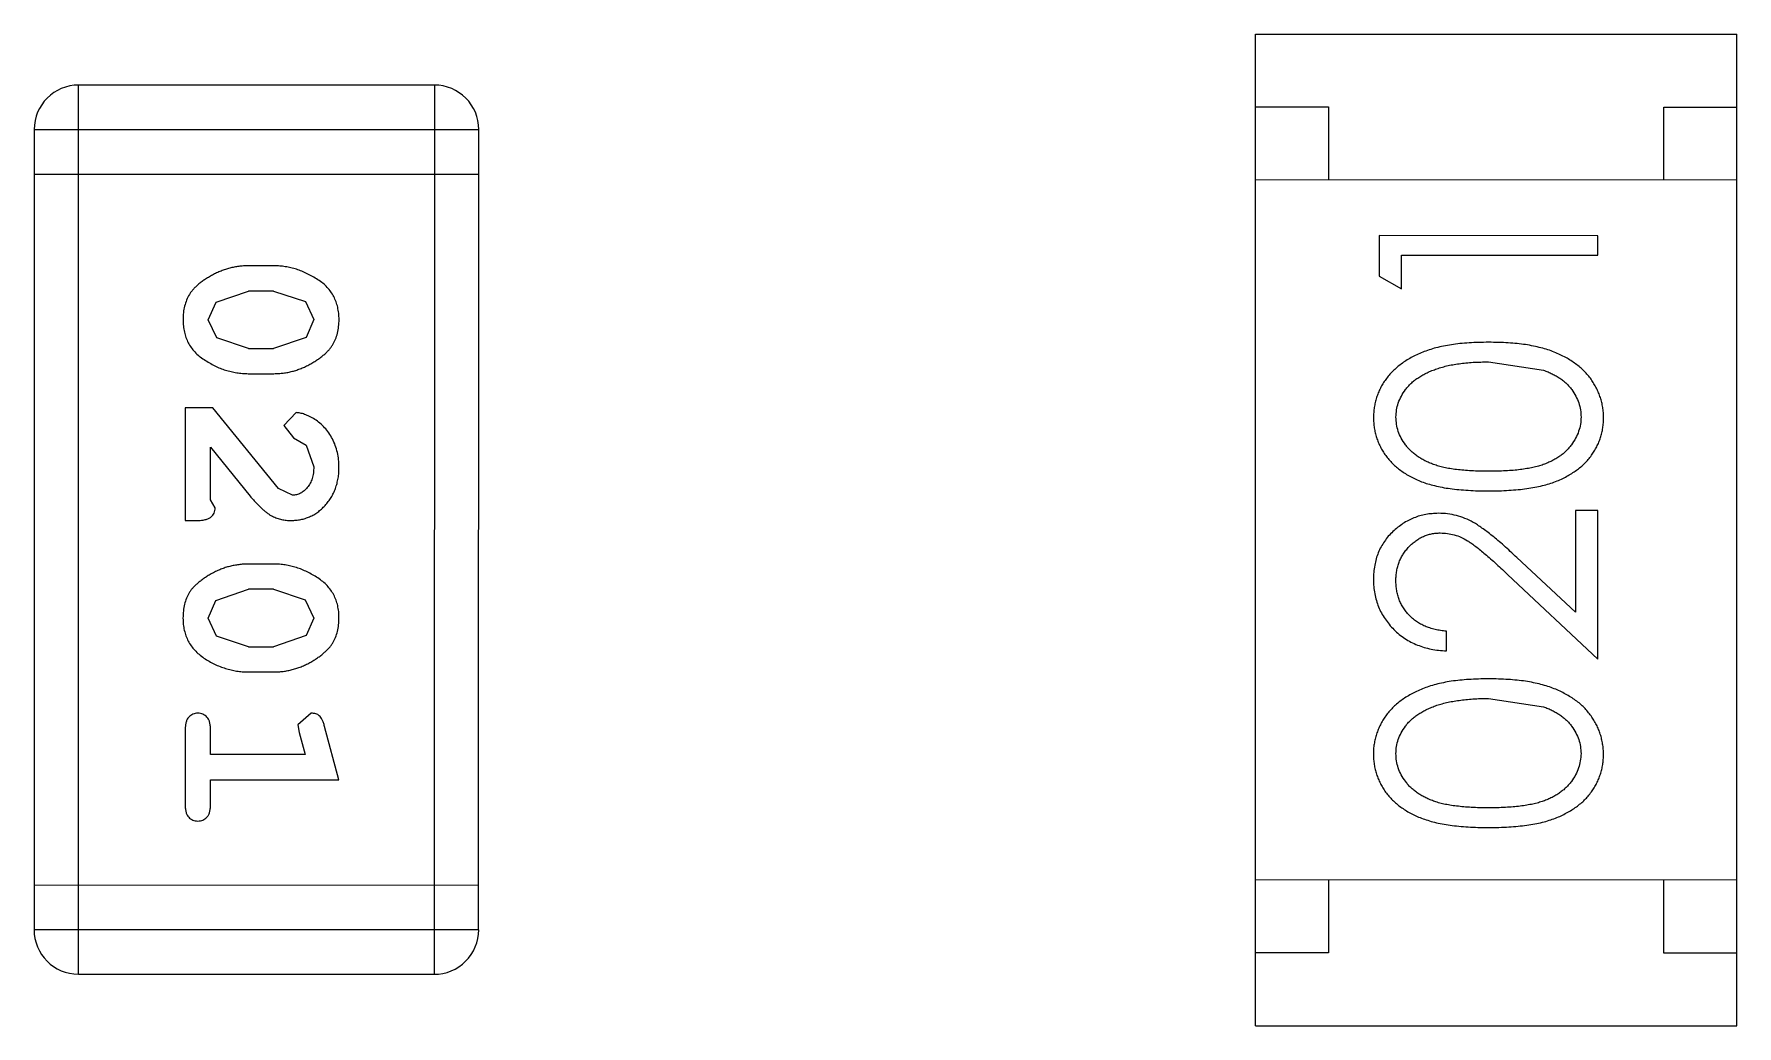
# Model space of a CAD drawing. Header units: inches. Extents: x -29 to 164, y -51 to 83.
# Drawn here: x 139.016 to 140.184, y 35.88 to 36.56 of the extents above; entities that cross this region are included whole.
import ezdxf

# ---------------------------------------------------------------- set-up
doc = ezdxf.new("R2010")
doc.units = ezdxf.units.IN
doc.header["$LTSCALE"] = 1.21
doc.header["$MEASUREMENT"] = 0
doc.layers.get('0').update_dxf_attribs({"linetype": 'CONTINUOUS'})

msp = doc.modelspace()

# ---------------------------------------------------------------- linework, layer by layer
at = {"color": 7, "linetype": 'Continuous'}
for p, q in [((139.8537, 35.8802), (139.8538, 36.5602)), ((139.8538, 36.5602), (140.1838, 36.5601)), ((140.1837, 35.8801), (140.1838, 36.5601)), ((139.0467, 35.9156), (139.0468, 36.5252)), ((139.2907, 36.5251), (139.0468, 36.5252)), ((139.2907, 36.5251), (139.2905, 35.9155)), ((139.8538, 36.5102), (139.9038, 36.5102)), ((139.9038, 36.5102), (139.9038, 36.4602)), ((140.1338, 36.4601), (140.1338, 36.5101)), ((140.1338, 36.5101), (140.1838, 36.5101)), ((139.0164, 36.4947), (139.0162, 35.9461)), ((139.0164, 36.4947), (139.3212, 36.4947)), ((139.321, 35.946), (139.3212, 36.4947)), ((139.0163, 36.4642), (139.3211, 36.4642)), ((140.1838, 36.4601), (139.8538, 36.4602)), ((139.9385, 36.422), (139.9385, 36.3942)), ((140.0885, 36.4219), (139.9385, 36.422)), ((140.0885, 36.4085), (140.0885, 36.4219)), ((139.9539, 36.3854), (139.9539, 36.4085)), ((139.9539, 36.4085), (140.0885, 36.4085)), ((139.1808, 36.4013), (139.163, 36.4013)), ((139.9385, 36.3942), (139.9539, 36.3854)), ((139.141, 36.3763), (139.1633, 36.384)), ((139.1805, 36.384), (139.1633, 36.384)), ((139.1805, 36.384), (139.2023, 36.3767)), ((139.1357, 36.3642), (139.141, 36.3763)), ((139.2023, 36.3767), (139.2081, 36.3644)), ((139.1415, 36.3519), (139.1357, 36.3642)), ((139.2081, 36.3644), (139.2028, 36.3522)), ((139.1633, 36.3446), (139.1415, 36.3519)), ((139.2028, 36.3522), (139.1805, 36.3446)), ((139.1633, 36.3446), (139.1805, 36.3446)), ((140.0135, 36.3354), (140.0512, 36.3297)), ((139.163, 36.3273), (139.1807, 36.3273)), ((139.1199, 36.3038), (139.1199, 36.2267)), ((139.1388, 36.3038), (139.1199, 36.3038)), ((139.1838, 36.2487), (139.1388, 36.3038)), ((139.196, 36.3006), (139.1876, 36.2918)), ((139.1876, 36.2918), (139.1941, 36.2833)), ((139.1372, 36.2408), (139.1372, 36.277)), ((139.1372, 36.277), (139.1643, 36.2434)), ((139.1941, 36.2833), (139.2027, 36.2783)), ((139.2027, 36.2783), (139.208, 36.2634)), ((139.1935, 36.244), (139.1838, 36.2487)), ((139.1404, 36.2353), (139.1372, 36.2408)), ((140.0731, 36.2335), (140.0731, 36.1637)), ((140.0885, 36.2335), (140.0731, 36.2335)), ((140.0884, 36.1316), (140.0885, 36.2335)), ((139.1199, 36.2267), (139.1278, 36.2267)), ((139.1807, 36.1968), (139.163, 36.1968)), ((140.0731, 36.1637), (140.033, 36.2012)), ((140.0264, 36.1897), (140.0884, 36.1316)), ((139.1356, 36.1597), (139.1409, 36.1718)), ((139.1409, 36.1718), (139.1632, 36.1795)), ((139.1804, 36.1795), (139.1632, 36.1795)), ((139.1804, 36.1795), (139.2022, 36.1722)), ((139.2022, 36.1722), (139.208, 36.1598)), ((139.1414, 36.1474), (139.1356, 36.1597)), ((139.208, 36.1598), (139.2027, 36.1477)), ((139.9846, 36.1373), (139.9846, 36.1508)), ((139.1632, 36.1401), (139.1414, 36.1474)), ((139.1632, 36.1401), (139.1804, 36.1401)), ((139.2027, 36.1477), (139.1804, 36.1401)), ((139.1629, 36.1228), (139.1807, 36.1228)), ((140.0134, 36.1046), (140.0511, 36.099)), ((139.2063, 36.0945), (139.197, 36.0866)), ((139.1199, 36.0835), (139.1199, 36.0316)), ((139.1372, 36.0662), (139.1372, 36.0835)), ((139.197, 36.0866), (139.198, 36.0812)), ((139.198, 36.0812), (139.2022, 36.0662)), ((139.2253, 36.0489), (139.2154, 36.0855)), ((139.2022, 36.0662), (139.1372, 36.0662)), ((139.1372, 36.0316), (139.1372, 36.0489)), ((139.1372, 36.0489), (139.2253, 36.0489)), ((139.321, 35.9765), (139.0162, 35.9766)), ((140.1837, 35.9801), (139.8537, 35.9802)), ((139.9037, 35.9802), (139.9037, 35.9302)), ((140.1337, 35.9301), (140.1337, 35.9801)), ((139.321, 35.946), (139.0162, 35.9461)), ((139.9037, 35.9302), (139.8537, 35.9302)), ((140.1837, 35.9301), (140.1337, 35.9301)), ((139.0467, 35.9156), (139.2905, 35.9155)), ((139.8537, 35.8802), (140.1837, 35.8801))]:
    msp.add_line(p, q, dxfattribs=at)
for centre, start, end in [((139.0468, 36.4947), 89.988, 179.988), ((139.2907, 36.4947), 359.988, 89.988), ((139.0467, 35.9461), 179.988, 269.988), ((139.2906, 35.946), 269.988, 359.988)]:
    msp.add_arc(centre, 0.0305, start, end, dxfattribs=at)
for points, knots in [([(139.163, 36.4013), (139.1619, 36.4013), (139.1598, 36.4012), (139.1566, 36.4009), (139.1535, 36.4004), (139.1504, 36.3997), (139.1474, 36.3989), (139.1444, 36.3977), (139.1414, 36.3965), (139.1385, 36.395), (139.1358, 36.3934), (139.1332, 36.3918), (139.1309, 36.3902), (139.1288, 36.3885), (139.127, 36.3868), (139.1253, 36.3851), (139.1239, 36.3834), (139.1223, 36.381), (139.1207, 36.3778), (139.1194, 36.3736), (139.1185, 36.3691), (139.1184, 36.3659), (139.1184, 36.3642)], [0, 0, 0, 0, 0.049886, 0.09882, 0.148132, 0.19689, 0.246038, 0.295176, 0.345305, 0.395692, 0.445312, 0.491875, 0.535813, 0.577009, 0.616081, 0.652689, 0.687585, 0.720206, 0.785062, 0.85223, 0.923759, 1, 1, 1, 1]), ([(139.2254, 36.3645), (139.2253, 36.3659), (139.2252, 36.3687), (139.2245, 36.3728), (139.2234, 36.3766), (139.2218, 36.3802), (139.2198, 36.3835), (139.2173, 36.3866), (139.2143, 36.3894), (139.2109, 36.3918), (139.2073, 36.394), (139.2036, 36.3959), (139.1999, 36.3976), (139.1962, 36.3989), (139.1924, 36.4), (139.1885, 36.4007), (139.1847, 36.4012), (139.1821, 36.4013), (139.1808, 36.4013)], [0, 0, 0, 0, 0.06692, 0.130834, 0.19258, 0.252759, 0.312631, 0.373411, 0.436359, 0.501894, 0.568244, 0.632472, 0.69556, 0.757163, 0.818592, 0.878885, 0.939235, 1, 1, 1, 1]), ([(139.1184, 36.3642), (139.1184, 36.3628), (139.1185, 36.36), (139.1192, 36.3559), (139.1203, 36.3521), (139.1219, 36.3485), (139.1239, 36.3452), (139.1265, 36.3421), (139.1294, 36.3393), (139.1328, 36.3369), (139.1364, 36.3347), (139.1401, 36.3327), (139.1438, 36.331), (139.1475, 36.3297), (139.1513, 36.3287), (139.1552, 36.3279), (139.1591, 36.3274), (139.1617, 36.3274), (139.163, 36.3273)], [0, 0, 0, 0, 0.067217, 0.131051, 0.19272, 0.252824, 0.312745, 0.373449, 0.436041, 0.501494, 0.567761, 0.632087, 0.695096, 0.757109, 0.817993, 0.878657, 0.939311, 1, 1, 1, 1]), ([(139.1807, 36.3273), (139.1818, 36.3274), (139.184, 36.3274), (139.1871, 36.3277), (139.1903, 36.3282), (139.1934, 36.3289), (139.1964, 36.3298), (139.1994, 36.3309), (139.2024, 36.3322), (139.2053, 36.3337), (139.208, 36.3353), (139.2106, 36.3369), (139.2129, 36.3386), (139.215, 36.3403), (139.2169, 36.342), (139.2185, 36.3437), (139.2199, 36.3454), (139.2215, 36.3478), (139.2231, 36.351), (139.2244, 36.3551), (139.2252, 36.3597), (139.2253, 36.3628), (139.2254, 36.3645)], [0, 0, 0, 0, 0.049855, 0.099516, 0.148482, 0.19758, 0.246804, 0.296268, 0.346517, 0.397047, 0.446826, 0.49336, 0.537801, 0.579207, 0.617974, 0.654833, 0.689171, 0.722088, 0.786392, 0.853518, 0.924186, 1, 1, 1, 1]), ([(140.0136, 36.3489), (140.0112, 36.3488), (140.0068, 36.3488), (140.0002, 36.3485), (139.994, 36.348), (139.9881, 36.3472), (139.9827, 36.3463), (139.9775, 36.3451), (139.9728, 36.3437), (139.9684, 36.3421), (139.9643, 36.3403), (139.9604, 36.3384), (139.9569, 36.3363), (139.9536, 36.334), (139.9506, 36.3316), (139.9478, 36.329), (139.9453, 36.3263), (139.943, 36.3234), (139.941, 36.3205), (139.9393, 36.3174), (139.9379, 36.3142), (139.9367, 36.3109), (139.9358, 36.3076), (139.9351, 36.3042), (139.9347, 36.3007), (139.9347, 36.2983), (139.9346, 36.2971)], [0, 0, 0, 0, 0.065278, 0.127205, 0.186168, 0.241675, 0.294115, 0.343609, 0.390387, 0.434463, 0.476646, 0.517002, 0.555936, 0.593716, 0.630057, 0.665601, 0.700745, 0.734917, 0.768681, 0.802087, 0.834849, 0.867433, 0.900138, 0.932806, 0.966212, 1, 1, 1, 1]), ([(140.0923, 36.2971), (140.0923, 36.2983), (140.0923, 36.3007), (140.0918, 36.3042), (140.0912, 36.3076), (140.0902, 36.311), (140.089, 36.3142), (140.0876, 36.3174), (140.0858, 36.3205), (140.0839, 36.3235), (140.0816, 36.3264), (140.0791, 36.3291), (140.0763, 36.3317), (140.0732, 36.3341), (140.0699, 36.3364), (140.0664, 36.3385), (140.0626, 36.3404), (140.0585, 36.3422), (140.0541, 36.3438), (140.0494, 36.3451), (140.0443, 36.3463), (140.0388, 36.3473), (140.033, 36.348), (140.0269, 36.3485), (140.0203, 36.3488), (140.0158, 36.3488), (140.0136, 36.3489)], [0, 0, 0, 0, 0.033824, 0.067298, 0.10028, 0.133019, 0.165736, 0.198792, 0.232372, 0.266409, 0.301016, 0.336196, 0.371972, 0.408574, 0.446394, 0.485225, 0.525372, 0.567224, 0.611081, 0.65775, 0.70702, 0.759235, 0.814484, 0.873227, 0.934937, 1, 1, 1, 1]), ([(139.95, 36.2976), (139.9501, 36.2992), (139.9503, 36.3025), (139.9515, 36.3073), (139.9537, 36.312), (139.956, 36.3158), (139.9583, 36.3186), (139.9603, 36.3207), (139.9625, 36.3226), (139.965, 36.3244), (139.9677, 36.3261), (139.9707, 36.3277), (139.9738, 36.3291), (139.9773, 36.3304), (139.9809, 36.3316), (139.9848, 36.3327), (139.989, 36.3335), (139.9934, 36.3342), (139.9981, 36.3347), (140.003, 36.3352), (140.0082, 36.3353), (140.0117, 36.3354), (140.0135, 36.3354)], [0, 0, 0, 0, 0.059689, 0.119507, 0.181075, 0.246162, 0.279894, 0.314468, 0.350403, 0.387474, 0.426147, 0.466624, 0.508745, 0.553328, 0.600058, 0.649177, 0.700552, 0.754894, 0.811825, 0.871514, 0.934319, 1, 1, 1, 1]), ([(140.0512, 36.3297), (140.0522, 36.3293), (140.0543, 36.3286), (140.0572, 36.3272), (140.0599, 36.3258), (140.0625, 36.3242), (140.0648, 36.3224), (140.0669, 36.3206), (140.0688, 36.3186), (140.0711, 36.3158), (140.0734, 36.3121), (140.0754, 36.3074), (140.0767, 36.3025), (140.0769, 36.2992), (140.0769, 36.2975)], [0, 0, 0, 0, 0.075949, 0.148549, 0.218996, 0.286119, 0.351826, 0.416074, 0.478265, 0.540325, 0.660405, 0.774606, 0.887187, 1, 1, 1, 1]), ([(139.2253, 36.2633), (139.2253, 36.265), (139.2252, 36.2684), (139.2243, 36.2733), (139.2229, 36.2781), (139.2209, 36.2826), (139.2185, 36.2867), (139.2156, 36.2903), (139.2123, 36.2935), (139.2088, 36.296), (139.2052, 36.298), (139.2019, 36.2994), (139.1989, 36.3004), (139.1969, 36.3005), (139.196, 36.3006)], [0, 0, 0, 0, 0.098286, 0.193983, 0.289056, 0.384352, 0.477435, 0.566197, 0.652355, 0.737986, 0.818188, 0.887401, 0.94802, 1, 1, 1, 1]), ([(139.9346, 36.2971), (139.9347, 36.2959), (139.9347, 36.2936), (139.9351, 36.2901), (139.9358, 36.2868), (139.9367, 36.2835), (139.9379, 36.2803), (139.9393, 36.2772), (139.941, 36.2741), (139.943, 36.2712), (139.9452, 36.2684), (139.9476, 36.2657), (139.9504, 36.2632), (139.9533, 36.2609), (139.9565, 36.2588), (139.96, 36.2567), (139.9637, 36.2549), (139.9676, 36.2532), (139.972, 36.2517), (139.9766, 36.2505), (139.9818, 36.2493), (139.9873, 36.2485), (139.9933, 36.2478), (139.9997, 36.2473), (140.0065, 36.247), (140.0111, 36.247), (140.0135, 36.247)], [0, 0, 0, 0, 0.033742, 0.066533, 0.099153, 0.13154, 0.164087, 0.196563, 0.229707, 0.263315, 0.297504, 0.331686, 0.366482, 0.4021, 0.438958, 0.476748, 0.515985, 0.556589, 0.599519, 0.645765, 0.695487, 0.748721, 0.805687, 0.866754, 0.931405, 1, 1, 1, 1]), ([(140.0135, 36.2604), (140.0115, 36.2604), (140.0076, 36.2604), (140.0019, 36.2607), (139.9966, 36.261), (139.9917, 36.2616), (139.9872, 36.2621), (139.983, 36.263), (139.9793, 36.2639), (139.9759, 36.265), (139.9728, 36.2662), (139.9699, 36.2676), (139.9672, 36.2691), (139.9646, 36.2707), (139.9623, 36.2725), (139.9602, 36.2744), (139.9582, 36.2764), (139.956, 36.2792), (139.9536, 36.283), (139.9515, 36.2877), (139.9503, 36.2926), (139.9501, 36.2959), (139.95, 36.2976)], [0, 0, 0, 0, 0.073302, 0.142286, 0.206253, 0.266017, 0.321612, 0.372532, 0.419497, 0.462398, 0.502825, 0.541489, 0.579034, 0.615143, 0.650298, 0.684912, 0.718701, 0.752189, 0.817245, 0.879117, 0.939613, 1, 1, 1, 1]), ([(140.0769, 36.2975), (140.0769, 36.2959), (140.0767, 36.2926), (140.0754, 36.2877), (140.0733, 36.283), (140.0709, 36.2792), (140.0686, 36.2764), (140.0667, 36.2743), (140.0646, 36.2724), (140.0622, 36.2706), (140.0597, 36.269), (140.057, 36.2675), (140.0541, 36.2662), (140.051, 36.2649), (140.0476, 36.2638), (140.0438, 36.2629), (140.0397, 36.2622), (140.0352, 36.2615), (140.0303, 36.261), (140.025, 36.2607), (140.0194, 36.2604), (140.0155, 36.2604), (140.0135, 36.2604)], [0, 0, 0, 0, 0.060034, 0.120278, 0.182348, 0.247919, 0.281641, 0.315701, 0.350322, 0.385703, 0.421819, 0.459196, 0.497866, 0.538301, 0.58121, 0.628183, 0.679403, 0.734699, 0.794074, 0.858416, 0.927049, 1, 1, 1, 1]), ([(140.0135, 36.247), (140.0159, 36.247), (140.0206, 36.247), (140.0273, 36.2473), (140.0337, 36.2478), (140.0396, 36.2485), (140.0452, 36.2494), (140.0503, 36.2505), (140.055, 36.2518), (140.0594, 36.2533), (140.0634, 36.255), (140.0671, 36.2569), (140.0705, 36.2589), (140.0737, 36.261), (140.0767, 36.2633), (140.0795, 36.2658), (140.0819, 36.2685), (140.0841, 36.2713), (140.086, 36.2742), (140.0877, 36.2772), (140.0892, 36.2803), (140.0903, 36.2835), (140.0912, 36.2868), (140.0919, 36.2901), (140.0923, 36.2936), (140.0923, 36.2959), (140.0923, 36.2971)], [0, 0, 0, 0, 0.068113, 0.132564, 0.193427, 0.250218, 0.303569, 0.353576, 0.400235, 0.443586, 0.484619, 0.524292, 0.56238, 0.599049, 0.63494, 0.669782, 0.704009, 0.737842, 0.771098, 0.803896, 0.836415, 0.868639, 0.900715, 0.933378, 0.966213, 1, 1, 1, 1]), ([(139.1926, 36.2267), (139.1937, 36.2267), (139.1959, 36.2268), (139.1991, 36.2272), (139.2022, 36.2281), (139.2052, 36.2292), (139.208, 36.2306), (139.2108, 36.2324), (139.2134, 36.2345), (139.2158, 36.2369), (139.218, 36.2396), (139.22, 36.2424), (139.2216, 36.2455), (139.223, 36.2487), (139.224, 36.2521), (139.2248, 36.2557), (139.2253, 36.2594), (139.2253, 36.262), (139.2253, 36.2633)], [0, 0, 0, 0, 0.060981, 0.120256, 0.178148, 0.236115, 0.293993, 0.352864, 0.413358, 0.476056, 0.539296, 0.602396, 0.665116, 0.728325, 0.792919, 0.859317, 0.928302, 1, 1, 1, 1]), ([(139.208, 36.2634), (139.208, 36.262), (139.2079, 36.2594), (139.207, 36.2555), (139.2057, 36.2522), (139.2037, 36.2493), (139.2015, 36.247), (139.199, 36.2452), (139.1963, 36.2442), (139.1944, 36.244), (139.1935, 36.244)], [0, 0, 0, 0, 0.156344, 0.299348, 0.4327, 0.561, 0.682299, 0.791883, 0.89611, 1, 1, 1, 1]), ([(139.1643, 36.2434), (139.165, 36.2425), (139.1665, 36.2409), (139.1688, 36.2385), (139.1709, 36.2364), (139.1728, 36.2345), (139.1747, 36.2329), (139.1765, 36.2315), (139.1781, 36.2304), (139.1802, 36.2293), (139.1827, 36.2282), (139.1859, 36.2273), (139.1892, 36.2267), (139.1914, 36.2267), (139.1926, 36.2267)], [0, 0, 0, 0, 0.103002, 0.197728, 0.285279, 0.365235, 0.437224, 0.502446, 0.560545, 0.611446, 0.707576, 0.80349, 0.900532, 1, 1, 1, 1]), ([(139.1278, 36.2267), (139.1289, 36.2267), (139.1308, 36.2267), (139.1335, 36.2272), (139.1358, 36.2278), (139.1375, 36.2289), (139.1388, 36.2302), (139.1397, 36.2317), (139.1403, 36.2335), (139.1404, 36.2347), (139.1404, 36.2353)], [0, 0, 0, 0, 0.1844, 0.34094, 0.473574, 0.586824, 0.690029, 0.789175, 0.890445, 1, 1, 1, 1]), ([(139.9792, 36.2316), (139.9777, 36.2315), (139.9748, 36.2314), (139.9705, 36.2309), (139.9663, 36.2299), (139.9623, 36.2285), (139.9585, 36.2267), (139.9548, 36.2246), (139.9512, 36.222), (139.9479, 36.2191), (139.9447, 36.2159), (139.9421, 36.2123), (139.9397, 36.2086), (139.9378, 36.2046), (139.9364, 36.2004), (139.9354, 36.1959), (139.9347, 36.1911), (139.9346, 36.1879), (139.9346, 36.1863)], [0, 0, 0, 0, 0.06271, 0.123347, 0.183401, 0.242828, 0.302097, 0.36242, 0.423725, 0.487032, 0.550491, 0.612709, 0.674265, 0.73617, 0.799211, 0.863483, 0.930525, 1, 1, 1, 1]), ([(140.033, 36.2012), (140.0315, 36.2027), (140.0285, 36.2054), (140.0242, 36.2094), (140.02, 36.2129), (140.0162, 36.2161), (140.0125, 36.219), (140.0091, 36.2214), (140.006, 36.2236), (140.0022, 36.2259), (139.9974, 36.2282), (139.9915, 36.2301), (139.9854, 36.2314), (139.9813, 36.2315), (139.9792, 36.2316)], [0, 0, 0, 0, 0.09953, 0.192079, 0.277712, 0.357454, 0.429648, 0.495771, 0.555538, 0.608657, 0.707578, 0.804328, 0.901298, 1, 1, 1, 1]), ([(139.95, 36.1856), (139.95, 36.1867), (139.9501, 36.1889), (139.9505, 36.1921), (139.9512, 36.1952), (139.9522, 36.1982), (139.9535, 36.201), (139.955, 36.2037), (139.9569, 36.2063), (139.9589, 36.2087), (139.9612, 36.2109), (139.9637, 36.2128), (139.9662, 36.2145), (139.9688, 36.2158), (139.9716, 36.2168), (139.9744, 36.2176), (139.9774, 36.218), (139.9794, 36.2181), (139.9804, 36.2181)], [0, 0, 0, 0, 0.068027, 0.133505, 0.19695, 0.26027, 0.322741, 0.384982, 0.448465, 0.513424, 0.578224, 0.640011, 0.700094, 0.760067, 0.819012, 0.877878, 0.938035, 1, 1, 1, 1]), ([(139.9804, 36.2181), (139.982, 36.218), (139.9853, 36.2179), (139.9901, 36.2169), (139.9947, 36.2152), (139.9985, 36.2132), (140.0016, 36.2112), (140.0043, 36.2093), (140.0072, 36.2069), (140.0105, 36.2043), (140.0141, 36.2012), (140.0179, 36.1977), (140.0221, 36.1939), (140.0249, 36.1912), (140.0264, 36.1897)], [0, 0, 0, 0, 0.088014, 0.174976, 0.2638, 0.355443, 0.406413, 0.465519, 0.533076, 0.609353, 0.693899, 0.787171, 0.889197, 1, 1, 1, 1]), ([(139.163, 36.1968), (139.1619, 36.1968), (139.1598, 36.1967), (139.1566, 36.1964), (139.1535, 36.1959), (139.1504, 36.1952), (139.1473, 36.1944), (139.1443, 36.1932), (139.1414, 36.192), (139.1385, 36.1905), (139.1357, 36.1889), (139.1332, 36.1873), (139.1309, 36.1856), (139.1288, 36.184), (139.1269, 36.1823), (139.1252, 36.1806), (139.1238, 36.1789), (139.1222, 36.1765), (139.1206, 36.1733), (139.1193, 36.1691), (139.1185, 36.1646), (139.1184, 36.1614), (139.1183, 36.1597)], [0, 0, 0, 0, 0.049886, 0.09882, 0.148132, 0.19689, 0.246038, 0.295176, 0.345305, 0.395692, 0.445312, 0.491875, 0.535813, 0.577009, 0.616081, 0.652689, 0.687585, 0.720206, 0.785062, 0.85223, 0.923759, 1, 1, 1, 1]), ([(139.2253, 36.16), (139.2253, 36.1614), (139.2252, 36.1642), (139.2245, 36.1683), (139.2234, 36.1721), (139.2218, 36.1757), (139.2197, 36.179), (139.2172, 36.1821), (139.2142, 36.1848), (139.2109, 36.1873), (139.2073, 36.1895), (139.2036, 36.1914), (139.1999, 36.1931), (139.1961, 36.1944), (139.1923, 36.1955), (139.1885, 36.1962), (139.1846, 36.1967), (139.182, 36.1967), (139.1807, 36.1968)], [0, 0, 0, 0, 0.06692, 0.130834, 0.19258, 0.252759, 0.312631, 0.373411, 0.436359, 0.501894, 0.568244, 0.632472, 0.69556, 0.757163, 0.818592, 0.878885, 0.939235, 1, 1, 1, 1]), ([(139.9346, 36.1863), (139.9346, 36.1846), (139.9347, 36.1813), (139.9354, 36.1765), (139.9365, 36.1718), (139.938, 36.1674), (139.94, 36.1632), (139.9425, 36.1592), (139.9453, 36.1554), (139.9486, 36.1518), (139.9522, 36.1485), (139.9561, 36.1457), (139.9603, 36.1432), (139.9647, 36.1412), (139.9693, 36.1396), (139.9742, 36.1384), (139.9793, 36.1376), (139.9828, 36.1374), (139.9846, 36.1373)], [0, 0, 0, 0, 0.06445, 0.126725, 0.187421, 0.247417, 0.306749, 0.366595, 0.427749, 0.490235, 0.553031, 0.614805, 0.676505, 0.738096, 0.801021, 0.864897, 0.931209, 1, 1, 1, 1]), ([(139.9846, 36.1508), (139.9833, 36.1509), (139.9807, 36.1512), (139.9769, 36.1519), (139.9733, 36.1529), (139.97, 36.1541), (139.9669, 36.1556), (139.9641, 36.1574), (139.9614, 36.1594), (139.9591, 36.1616), (139.9569, 36.1641), (139.9551, 36.1667), (139.9535, 36.1695), (139.9522, 36.1724), (139.9512, 36.1755), (139.9505, 36.1787), (139.9501, 36.1821), (139.95, 36.1844), (139.95, 36.1856)], [0, 0, 0, 0, 0.073648, 0.143686, 0.210962, 0.275557, 0.338064, 0.399311, 0.4594, 0.51934, 0.579024, 0.637809, 0.695959, 0.754122, 0.813113, 0.873453, 0.935561, 1, 1, 1, 1]), ([(139.1183, 36.1597), (139.1184, 36.1583), (139.1184, 36.1555), (139.1192, 36.1514), (139.1203, 36.1475), (139.1219, 36.144), (139.1239, 36.1406), (139.1264, 36.1376), (139.1294, 36.1348), (139.1327, 36.1323), (139.1363, 36.1301), (139.14, 36.1282), (139.1437, 36.1265), (139.1475, 36.1252), (139.1513, 36.1241), (139.1551, 36.1234), (139.159, 36.1229), (139.1616, 36.1229), (139.1629, 36.1228)], [0, 0, 0, 0, 0.067217, 0.131051, 0.19272, 0.252824, 0.312745, 0.373449, 0.436041, 0.501494, 0.567761, 0.632087, 0.695096, 0.757109, 0.817993, 0.878657, 0.939311, 1, 1, 1, 1]), ([(139.1807, 36.1228), (139.1818, 36.1228), (139.1839, 36.1229), (139.1871, 36.1232), (139.1902, 36.1237), (139.1933, 36.1244), (139.1964, 36.1253), (139.1994, 36.1264), (139.2024, 36.1277), (139.2053, 36.1292), (139.208, 36.1308), (139.2105, 36.1324), (139.2129, 36.1341), (139.215, 36.1358), (139.2168, 36.1375), (139.2185, 36.1392), (139.2199, 36.1409), (139.2215, 36.1433), (139.2231, 36.1465), (139.2244, 36.1506), (139.2252, 36.1552), (139.2253, 36.1583), (139.2253, 36.16)], [0, 0, 0, 0, 0.049855, 0.099516, 0.148482, 0.19758, 0.246804, 0.296268, 0.346517, 0.397047, 0.446826, 0.49336, 0.537801, 0.579207, 0.617974, 0.654833, 0.689171, 0.722088, 0.786392, 0.853518, 0.924186, 1, 1, 1, 1]), ([(140.0135, 36.1181), (140.0112, 36.1181), (140.0067, 36.118), (140.0001, 36.1177), (139.9939, 36.1172), (139.9881, 36.1165), (139.9826, 36.1155), (139.9775, 36.1143), (139.9727, 36.1129), (139.9683, 36.1113), (139.9642, 36.1095), (139.9604, 36.1076), (139.9568, 36.1055), (139.9535, 36.1033), (139.9505, 36.1008), (139.9477, 36.0983), (139.9452, 36.0956), (139.943, 36.0927), (139.941, 36.0897), (139.9393, 36.0866), (139.9378, 36.0834), (139.9367, 36.0802), (139.9357, 36.0768), (139.935, 36.0734), (139.9346, 36.0699), (139.9346, 36.0675), (139.9346, 36.0663)], [0, 0, 0, 0, 0.065278, 0.127205, 0.186168, 0.241675, 0.294115, 0.343609, 0.390387, 0.434463, 0.476646, 0.517002, 0.555936, 0.593716, 0.630057, 0.665601, 0.700745, 0.734917, 0.768681, 0.802087, 0.834849, 0.867433, 0.900138, 0.932806, 0.966212, 1, 1, 1, 1]), ([(140.0923, 36.0663), (140.0923, 36.0675), (140.0922, 36.0699), (140.0918, 36.0734), (140.0911, 36.0768), (140.0902, 36.0802), (140.089, 36.0834), (140.0875, 36.0866), (140.0858, 36.0897), (140.0838, 36.0927), (140.0816, 36.0956), (140.079, 36.0984), (140.0763, 36.101), (140.0732, 36.1034), (140.0699, 36.1056), (140.0663, 36.1077), (140.0625, 36.1096), (140.0585, 36.1114), (140.0541, 36.113), (140.0493, 36.1143), (140.0442, 36.1155), (140.0388, 36.1165), (140.033, 36.1172), (140.0268, 36.1177), (140.0203, 36.118), (140.0158, 36.1181), (140.0135, 36.1181)], [0, 0, 0, 0, 0.033824, 0.067298, 0.10028, 0.133019, 0.165736, 0.198792, 0.232372, 0.266409, 0.301016, 0.336196, 0.371972, 0.408574, 0.446394, 0.485225, 0.525372, 0.567224, 0.611081, 0.65775, 0.70702, 0.759235, 0.814484, 0.873227, 0.934937, 1, 1, 1, 1]), ([(139.95, 36.0668), (139.9501, 36.0684), (139.9502, 36.0717), (139.9515, 36.0766), (139.9536, 36.0812), (139.956, 36.085), (139.9582, 36.0878), (139.9603, 36.0899), (139.9625, 36.0919), (139.965, 36.0937), (139.9677, 36.0953), (139.9706, 36.0969), (139.9738, 36.0983), (139.9772, 36.0997), (139.9809, 36.1008), (139.9848, 36.1019), (139.989, 36.1027), (139.9934, 36.1034), (139.998, 36.1039), (140.0029, 36.1044), (140.0081, 36.1046), (140.0116, 36.1046), (140.0134, 36.1046)], [0, 0, 0, 0, 0.059689, 0.119507, 0.181075, 0.246162, 0.279894, 0.314468, 0.350403, 0.387474, 0.426147, 0.466624, 0.508745, 0.553328, 0.600058, 0.649177, 0.700552, 0.754894, 0.811825, 0.871514, 0.934319, 1, 1, 1, 1]), ([(139.1286, 36.0945), (139.1279, 36.0945), (139.1268, 36.0944), (139.1251, 36.0939), (139.1236, 36.0931), (139.1222, 36.0919), (139.1212, 36.0904), (139.1204, 36.0884), (139.12, 36.0861), (139.1199, 36.0844), (139.1199, 36.0835)], [0, 0, 0, 0, 0.115051, 0.223278, 0.329269, 0.437893, 0.554681, 0.682591, 0.83103, 1, 1, 1, 1]), ([(139.1372, 36.0835), (139.1372, 36.0844), (139.1371, 36.0861), (139.1367, 36.0884), (139.1359, 36.0904), (139.1349, 36.0919), (139.1335, 36.0931), (139.132, 36.0939), (139.1303, 36.0944), (139.1292, 36.0945), (139.1286, 36.0945)], [0, 0, 0, 0, 0.169102, 0.317658, 0.446239, 0.563118, 0.671828, 0.776546, 0.884858, 1, 1, 1, 1]), ([(139.2154, 36.0855), (139.2152, 36.0863), (139.2147, 36.0879), (139.2138, 36.09), (139.2129, 36.0916), (139.2119, 36.0928), (139.2107, 36.0936), (139.2094, 36.0941), (139.2079, 36.0945), (139.2068, 36.0945), (139.2063, 36.0945)], [0, 0, 0, 0, 0.187321, 0.344927, 0.475328, 0.579604, 0.674244, 0.773631, 0.882025, 1, 1, 1, 1]), ([(140.0511, 36.099), (140.0522, 36.0986), (140.0542, 36.0978), (140.0572, 36.0965), (140.0599, 36.095), (140.0624, 36.0934), (140.0647, 36.0917), (140.0669, 36.0898), (140.0688, 36.0878), (140.071, 36.085), (140.0734, 36.0813), (140.0754, 36.0766), (140.0767, 36.0717), (140.0768, 36.0684), (140.0769, 36.0668)], [0, 0, 0, 0, 0.075949, 0.148549, 0.218996, 0.286119, 0.351826, 0.416074, 0.478265, 0.540325, 0.660405, 0.774606, 0.887187, 1, 1, 1, 1]), ([(140.0134, 36.0296), (140.0114, 36.0296), (140.0075, 36.0297), (140.0018, 36.0299), (139.9966, 36.0303), (139.9917, 36.0308), (139.9871, 36.0314), (139.983, 36.0322), (139.9792, 36.0331), (139.9758, 36.0342), (139.9727, 36.0355), (139.9698, 36.0368), (139.9671, 36.0383), (139.9646, 36.0399), (139.9623, 36.0417), (139.9601, 36.0436), (139.9582, 36.0456), (139.956, 36.0485), (139.9536, 36.0522), (139.9515, 36.0569), (139.9502, 36.0618), (139.9501, 36.0651), (139.95, 36.0668)], [0, 0, 0, 0, 0.073302, 0.142286, 0.206253, 0.266017, 0.321612, 0.372532, 0.419497, 0.462398, 0.502825, 0.541489, 0.579034, 0.615143, 0.650298, 0.684912, 0.718701, 0.752189, 0.817245, 0.879117, 0.939613, 1, 1, 1, 1]), ([(140.0769, 36.0668), (140.0768, 36.0651), (140.0766, 36.0618), (140.0753, 36.0569), (140.0733, 36.0522), (140.0709, 36.0484), (140.0686, 36.0456), (140.0667, 36.0435), (140.0645, 36.0416), (140.0622, 36.0399), (140.0597, 36.0382), (140.057, 36.0368), (140.0541, 36.0354), (140.051, 36.0342), (140.0476, 36.0331), (140.0438, 36.0322), (140.0396, 36.0314), (140.0351, 36.0307), (140.0302, 36.0303), (140.025, 36.0299), (140.0193, 36.0297), (140.0154, 36.0296), (140.0134, 36.0296)], [0, 0, 0, 0, 0.060034, 0.120278, 0.182348, 0.247919, 0.281641, 0.315701, 0.350322, 0.385703, 0.421819, 0.459196, 0.497866, 0.538301, 0.58121, 0.628183, 0.679403, 0.734699, 0.794074, 0.858416, 0.927049, 1, 1, 1, 1]), ([(139.9346, 36.0663), (139.9346, 36.0652), (139.9346, 36.0628), (139.9351, 36.0594), (139.9357, 36.056), (139.9367, 36.0527), (139.9378, 36.0495), (139.9393, 36.0464), (139.941, 36.0434), (139.9429, 36.0404), (139.9452, 36.0376), (139.9476, 36.0349), (139.9503, 36.0325), (139.9533, 36.0301), (139.9565, 36.028), (139.9599, 36.0259), (139.9636, 36.0241), (139.9676, 36.0225), (139.9719, 36.021), (139.9766, 36.0197), (139.9817, 36.0186), (139.9873, 36.0177), (139.9932, 36.017), (139.9996, 36.0165), (140.0064, 36.0162), (140.0111, 36.0162), (140.0135, 36.0162)], [0, 0, 0, 0, 0.033742, 0.066533, 0.099153, 0.13154, 0.164087, 0.196563, 0.229707, 0.263315, 0.297504, 0.331686, 0.366482, 0.4021, 0.438958, 0.476748, 0.515985, 0.556589, 0.599519, 0.645765, 0.695487, 0.748721, 0.805687, 0.866754, 0.931405, 1, 1, 1, 1]), ([(140.0135, 36.0162), (140.0159, 36.0162), (140.0205, 36.0162), (140.0273, 36.0165), (140.0336, 36.017), (140.0396, 36.0177), (140.0451, 36.0186), (140.0503, 36.0197), (140.055, 36.021), (140.0593, 36.0225), (140.0633, 36.0242), (140.067, 36.0261), (140.0705, 36.0281), (140.0737, 36.0303), (140.0767, 36.0326), (140.0794, 36.035), (140.0818, 36.0377), (140.084, 36.0405), (140.086, 36.0434), (140.0876, 36.0464), (140.0891, 36.0495), (140.0902, 36.0527), (140.0912, 36.056), (140.0918, 36.0593), (140.0922, 36.0628), (140.0923, 36.0651), (140.0923, 36.0663)], [0, 0, 0, 0, 0.068113, 0.132564, 0.193427, 0.250218, 0.303569, 0.353576, 0.400235, 0.443586, 0.484619, 0.524292, 0.56238, 0.599049, 0.63494, 0.669782, 0.704009, 0.737842, 0.771098, 0.803896, 0.836415, 0.868639, 0.900715, 0.933378, 0.966213, 1, 1, 1, 1]), ([(139.1199, 36.0316), (139.1199, 36.0307), (139.1199, 36.029), (139.1204, 36.0267), (139.1211, 36.0247), (139.1222, 36.0232), (139.1235, 36.022), (139.1251, 36.0212), (139.1267, 36.0207), (139.1279, 36.0206), (139.1285, 36.0206)], [0, 0, 0, 0, 0.169012, 0.317488, 0.445429, 0.560977, 0.67065, 0.776666, 0.88492, 1, 1, 1, 1]), ([(139.1285, 36.0206), (139.1291, 36.0206), (139.1303, 36.0207), (139.132, 36.0212), (139.1335, 36.022), (139.1348, 36.0232), (139.1359, 36.0247), (139.1367, 36.0267), (139.1371, 36.029), (139.1372, 36.0307), (139.1372, 36.0316)], [0, 0, 0, 0, 0.11517, 0.223509, 0.328254, 0.438012, 0.553651, 0.682263, 0.830856, 1, 1, 1, 1])]:
    msp.add_open_spline(points, degree=3, knots=knots, dxfattribs=at)

doc.saveas('drawing.dxf')
